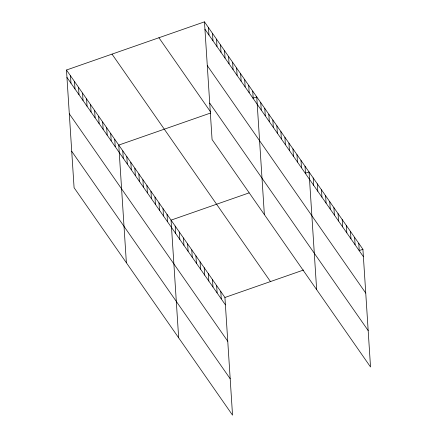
<?xml version="1.0" encoding="UTF-8"?>
<svg xmlns="http://www.w3.org/2000/svg" width="437" height="437" viewBox="0 0 437 437"><rect width="100%" height="100%" fill="white"/><g stroke="black" fill="none" stroke-linecap="round" stroke-linejoin="round"><path stroke-width="0.66" d="M66.473 70.018L224.929 297.466L232.539 415.15L74.082 187.702L66.473 70.018L204.461 21.85L362.918 249.298L370.527 366.982L212.071 139.534L204.461 21.85M210.612 113.014L118.766 145.079L126.375 262.763M253.11 98.178L256.748 96.905L264.363 214.594M249.068 192.897L171.053 220.133L178.662 337.817M305.397 173.238L309.041 171.965L316.65 289.649M224.929 297.466L303.546 270.022M359.274 250.57L362.918 249.298M204.937 29.246L363.398 256.694M207.291 65.643L365.747 293.09M209.716 103.137L368.173 330.585M158.926 37.746L210.481 111.752M112.009 54.122L270.465 281.57M66.948 77.415L225.41 304.862M69.303 113.811L227.764 341.259M71.728 151.306L230.184 378.753M358.772 243.349L359.252 250.745M354.631 237.4L355.106 244.796M350.485 231.452L350.966 238.848M346.339 225.503L346.82 232.899M342.198 219.554L342.674 226.95M338.052 213.606L338.533 221.002M333.906 207.657L334.387 215.053M329.766 201.708L330.241 209.105M325.62 195.76L326.095 203.156M321.474 189.811L321.954 197.207M317.333 183.862L317.808 191.259M313.187 177.914L313.662 185.31M305.021 166.191L305.496 173.587M300.995 160.417L301.475 167.813M296.974 154.643L297.455 162.04M292.954 148.87L293.429 156.266M288.928 143.096L289.409 150.492M284.908 137.322L285.388 144.718M280.887 131.548L281.362 138.944M276.861 125.774L277.342 133.17M272.841 120L273.316 127.396M268.821 114.226L269.296 121.623M264.795 108.452L265.275 115.849M260.774 102.679L261.25 110.075M252.728 91.136L253.209 98.527M248.708 85.362L249.183 92.753M244.682 79.589L245.162 86.985M240.661 73.815L241.142 81.211M236.641 68.041L237.116 75.437M232.615 62.267L233.096 69.663M228.595 56.493L229.07 63.889M224.574 50.719L225.05 58.116M220.548 44.945L221.029 52.342M216.528 39.172L217.003 46.568M212.502 33.398L212.983 40.794M208.482 27.624L208.962 35.02M220.783 291.517L221.264 298.913M216.643 285.569L217.118 292.965M212.497 279.62L212.977 287.016M208.351 273.671L208.831 281.067M204.21 267.723L204.685 275.119M200.064 261.774L200.545 269.17M195.918 255.825L196.399 263.221M191.777 249.877L192.253 257.273M187.631 243.928L188.112 251.324M183.485 237.979L183.966 245.375M179.345 232.031L179.82 239.427M175.199 226.082L175.679 233.478M167.032 214.359L167.508 221.756M163.012 208.586L163.487 215.982M158.986 202.812L159.467 210.208M154.966 197.038L155.441 204.434M150.94 191.264L151.421 198.66M146.919 185.49L147.4 192.886M142.899 179.716L143.374 187.112M138.873 173.942L139.354 181.339M134.853 168.169L135.333 175.565M130.832 162.395L131.308 169.791M126.806 156.621L127.287 164.017M122.786 150.852L123.261 158.243M114.74 139.305L115.221 146.701M110.719 133.531L111.195 140.927M106.694 127.757L107.174 135.153M102.673 121.983L103.154 129.379M98.653 116.209L99.128 123.605M94.627 110.435L95.108 117.832M90.606 104.662L91.087 112.058M86.586 98.888L87.061 106.284M82.56 93.114L83.041 100.51M78.54 87.34L79.015 94.736M74.519 81.566L74.995 88.962M70.494 75.792L70.974 83.188"/></g></svg>
